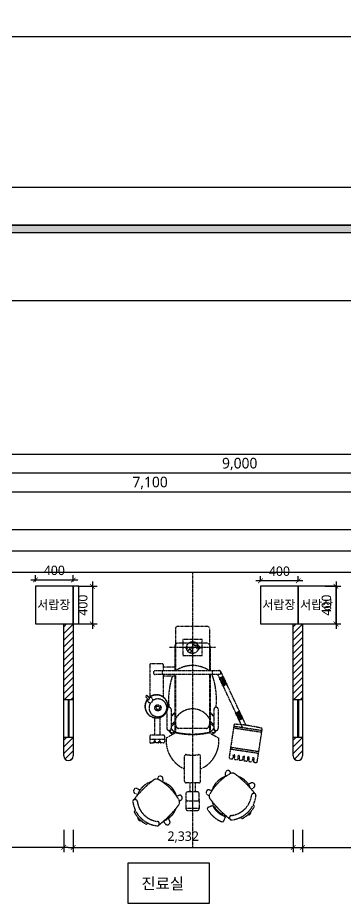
# Model space of a CAD drawing. Header units: metres. Extents: x 11578468 to 47831421, y -58341524 to -14256839.
# Drawn here: x 23881275 to 23884746, y -29106836 to -29097422 of the extents above; entities that cross this region are included whole.
import ezdxf
from ezdxf.enums import TextEntityAlignment as Align

# ---------------------------------------------------------------- set-up
doc = ezdxf.new("R2010")
doc.units = ezdxf.units.M
doc.header["$LTSCALE"] = 50
doc.header["$MEASUREMENT"] = 0
doc.linetypes.add('CENTERX2', pattern=[4, 2.5, -0.5, 0.5, -0.5])
doc.layers.get('0').update_dxf_attribs({"linetype": 'CONTINUOUS'})
doc.layers.get('DEFPOINTS').update_dxf_attribs({"linetype": 'CONTINUOUS'})
for name, color, linetype in [('0-ELC TEXT', 7, 'CONTINUOUS'), ('3.기호.계단선', 30, 'CONTINUOUS'), ('CURTWALL', 4, 'CONTINUOUS'), ('FORM(YOURNAME)-1', 1, 'CONTINUOUS'), ('FORM(YOURNAME)-11', 1, 'CONTINUOUS'), ('TEX', 7, 'CONTINUOUS'), ('wall', 3, 'CONTINUOUS'), ('WIN', 4, 'CONTINUOUS'), ('家具', 251, 'CONTINUOUS'), ('가구', 6, 'CONTINUOUS')]:
    doc.layers.add(name, color=color, linetype=linetype)
doc.layers.add('DIM', color=7, linetype='CONTINUOUS', lineweight=15)
doc.styles.add('HY 울릉도 L', font='malgun.ttf')
doc.styles.add('JT1', font='malgun.ttf')
doc.styles.add('N 맑은고딕', font='malgun.ttf')
doc.styles.add('YOURNAME', font='malgun.ttf')
doc.styles.add('맑은 고딕', font='malgun.ttf')
doc.dimstyles.new('JJ IN 45', dxfattribs={"dimscale": 45, "dimtxt": 2.5, "dimasz": 1, "dimexe": 1.25, "dimexo": 1.5, "dimtad": 1, "dimdec": 6, "dimlunit": 6, "dimtxsty": 'N 맑은고딕', "dimblk": 'ARCHTICK', "dimcen": 2.5, "dimclrd": 256, "dimclre": 256, "dimclrt": 256, "dimadec": 0, "dimazin": 0, "dimtfac": 1, "dimtdec": 6, "dimtix": 1, "dimtmove": 0, "dimatfit": 3, "dimldrblk": 'ARCHTICK', "dimfxl": 1, "dimarcsym": 0})
doc.dimstyles.new('사본 50', dxfattribs={"dimscale": 50, "dimtxt": 2, "dimasz": 1, "dimexe": 1, "dimexo": 1, "dimgap": 1, "dimtad": 1, "dimdec": 0, "dimrnd": 0.05, "dimdsep": 46, "dimlunit": 6, "dimtxsty": 'HY 울릉도 L', "dimblk": 'ARCHTICK', "dimcen": 2.5, "dimdle": 1, "dimclrd": 133, "dimclre": 133, "dimclrt": 30, "dimadec": 0, "dimazin": 0, "dimtfac": 1, "dimtdec": 0, "dimtix": 1, "dimtmove": 2, "dimatfit": 3, "dimldrblk": 'ARCHTICK', "dimfxl": 1, "dimlwd": -1, "dimlwe": -1, "dimarcsym": 0})

# ---------------------------------------------------------------- blocks, each defined once
blk = doc.blocks.new('*U358')
at = {"layer": 'WIN', "linetype": 'Continuous'}
blk.add_line((60, -25), (7040, -25), dxfattribs=at)
for points in [[(0, -250), (7100, -250), (7100, 200), (0, 200)], [(0, -250), (60, -250), (60, 200), (0, 200)], [(7100, -250), (7040, -250), (7040, 200), (7100, 200)]]:
    blk.add_lwpolyline(points, close=True, dxfattribs=at)
blk = doc.blocks.new('_ArchTick')
at = {"color": 0, "linetype": 'ByBlock', "const_width": 0.15}
blk.add_lwpolyline([(-0.5, -0.5), (0.5, 0.5)], dxfattribs=at)
blk = doc.blocks.new('*D400')
at = {"layer": 'DEFPOINTS', "color": 0, "transparency": 16777216}
for p in [(23743802, -29127857), (23736702, -29128057), (23743802, -29128057)]:
    blk.add_point(p, dxfattribs=at)
at = {"layer": 'DIM', "lineweight": -2, "transparency": 16777216}
for p, q in [((23736702, -29127989.5), (23736702, -29127800.8)), ((23736702, -29127857), (23743802, -29127857)), ((23743802, -29127989.5), (23743802, -29127800.8))]:
    blk.add_line(p, q, dxfattribs=at)
at = {"layer": 'DIM', "lineweight": -2, "transparency": 16777216, "xscale": 45, "yscale": 45, "zscale": 45, "rotation": 180}
blk.add_blockref('_ArchTick', (23736702, -29127857), dxfattribs=at)
at = {"layer": 'DIM', "lineweight": -2, "transparency": 16777216, "xscale": 45, "yscale": 45, "zscale": 45}
blk.add_blockref('_ArchTick', (23743802, -29127857), dxfattribs=at)
at = {"layer": 'DIM', "transparency": 16777216, "insert": (23740252, -29127761), "char_height": 112.5, "attachment_point": 5, "style": 'N 맑은고딕'}
blk.add_mtext('7,100', dxfattribs=at)
blk = doc.blocks.new('*D403')
at = {"layer": 'DEFPOINTS', "color": 0, "transparency": 16777216}
for p in [(23736702, -29127657), (23736702, -29128057), (23745702, -29128057)]:
    blk.add_point(p, dxfattribs=at)
at = {"layer": 'DIM', "lineweight": -2, "transparency": 16777216}
for p, q in [((23736702, -29127989.5), (23736702, -29127600.8)), ((23745702, -29127989.5), (23745702, -29127600.8)), ((23745702, -29127657), (23736702, -29127657))]:
    blk.add_line(p, q, dxfattribs=at)
at = {"layer": 'DIM', "lineweight": -2, "transparency": 16777216, "xscale": 45, "yscale": 45, "zscale": 45, "rotation": 180}
blk.add_blockref('_ArchTick', (23736702, -29127657), dxfattribs=at)
at = {"layer": 'DIM', "lineweight": -2, "transparency": 16777216, "xscale": 45, "yscale": 45, "zscale": 45}
blk.add_blockref('_ArchTick', (23745702, -29127657), dxfattribs=at)
at = {"layer": 'DIM', "transparency": 16777216, "insert": (23741202, -29127561.3), "char_height": 112.5, "attachment_point": 5, "style": 'N 맑은고딕'}
blk.add_mtext('9,000', dxfattribs=at)
blk = doc.blocks.new('*D406')
at = {"layer": 'DEFPOINTS', "color": 0, "transparency": 16777216}
for p in [(23745702, -29127457), (23728502, -29128057), (23745702, -29128057)]:
    blk.add_point(p, dxfattribs=at)
at = {"layer": 'DIM', "lineweight": -2, "transparency": 16777216}
for p, q in [((23728502, -29127989.5), (23728502, -29127400.8)), ((23745702, -29127989.5), (23745702, -29127400.8)), ((23728502, -29127457), (23745702, -29127457))]:
    blk.add_line(p, q, dxfattribs=at)
at = {"layer": 'DIM', "lineweight": -2, "transparency": 16777216, "xscale": 45, "yscale": 45, "zscale": 45, "rotation": 180}
blk.add_blockref('_ArchTick', (23728502, -29127457), dxfattribs=at)
at = {"layer": 'DIM', "lineweight": -2, "transparency": 16777216, "xscale": 45, "yscale": 45, "zscale": 45}
blk.add_blockref('_ArchTick', (23745702, -29127457), dxfattribs=at)
at = {"layer": 'DIM', "transparency": 16777216, "insert": (23737102, -29127361), "char_height": 112.5, "attachment_point": 5, "style": 'N 맑은고딕'}
blk.add_mtext('17,200', dxfattribs=at)
blk = doc.blocks.new('FORM-ELEVATION')
at = {"layer": 'FORM(YOURNAME)-11'}
h = blk.add_hatch(color=256, dxfattribs=at)
h.dxf.hatch_style = 1
h.paths.add_polyline_path([(-10309, 35708), (71691, 35708), (71691, 35508), (-10309, 35508)])
h.paths.add_polyline_path([(-10309, -21492), (71691, -21492), (71691, -21692), (-10309, -21692)])
at = {"layer": 'DEFPOINTS', "color": 158}
blk.add_lwpolyline([(-10309, -21692), (71691, -21692), (71691, 35708), (-10309, 35708)], close=True, dxfattribs=at)
at = {"layer": 'DEFPOINTS'}
blk.add_lwpolyline([(-8309, 33708), (61071, 33708), (61071, -19692), (-8309, -19692)], close=True, dxfattribs=at)
at = {"layer": 'FORM(YOURNAME)-11', "color": 250}
blk.add_lwpolyline([(-11309, -22692), (72691, -22692), (72691, 36708), (-11309, 36708)], close=True, dxfattribs=at)
at = {"layer": 'FORM(YOURNAME)-11'}
blk.add_lwpolyline([(-10309, 35708), (71691, 35708), (71691, 35508), (-10309, 35508)], close=True, dxfattribs=at)
at = {"layer": 'FORM(YOURNAME)-11', "color": 3, "style": 'YOURNAME'}
for tag, height, p in [('1', 451, (71041, -1219)), ('2', 451, (71041, -1863)), ('3', 451, (71041, -3150)), ('4', 451, (71041, -5081)), ('5', 515, (71041, -7398)), ('6', 515, (71041, -9650)), ('7', 515, (71041, -11903)), ('8', 515, (71041, -14155)), ('9', 515, (71041, -16408)), ('10', 515, (66791, -18596)), ('11', 515, (71041, -18660)), ('12', 515, (66791, -20848)), ('13', 515, (71041, -20848))]:
    blk.add_attdef(tag, text='', height=height, dxfattribs=at).set_placement(p, align=Align.MIDDLE_RIGHT)
blk = doc.blocks.new('*D1640')
at = {"layer": 'DEFPOINTS', "color": 0, "ltscale": 10, "transparency": 16777216}
for p in [(23884482.6, -29103452.3), (23884482.6, -29103852.3), (23884648.5, -29103852.3)]:
    blk.add_point(p, dxfattribs=at)
at = {"layer": 'wall', "color": 133, "ltscale": 10, "transparency": 16777216}
for p, q in [((23884648.5, -29103402.3), (23884648.5, -29103902.3)), ((23884532.6, -29103452.3), (23884698.5, -29103452.3)), ((23884532.6, -29103852.3), (23884698.5, -29103852.3))]:
    blk.add_line(p, q, dxfattribs=at)
at = {"layer": 'wall', "color": 133, "ltscale": 10, "transparency": 16777216, "xscale": 50, "yscale": 50, "zscale": 50}
for p, rotation in [((23884648.5, -29103452.3), 90), ((23884648.5, -29103852.3), 270)]:
    blk.add_blockref('_ArchTick', p, dxfattribs=dict(at, rotation=rotation))
at = {"layer": 'wall', "color": 30, "ltscale": 10, "transparency": 16777216, "insert": (23884546.8, -29103652.3), "char_height": 100, "attachment_point": 5, "rotation": 90, "style": 'HY 울릉도 L'}
blk.add_mtext('400', dxfattribs=at)
blk = doc.blocks.new('*D1641')
at = {"layer": 'DEFPOINTS', "color": 0, "ltscale": 10, "transparency": 16777216}
for p in [(23883848.5, -29103394.7), (23883848.5, -29103452.3), (23884248.5, -29103452.3)]:
    blk.add_point(p, dxfattribs=at)
at = {"layer": 'wall', "color": 133, "ltscale": 10, "transparency": 16777216}
for p, q in [((23884298.5, -29103394.7), (23883798.5, -29103394.7)), ((23883848.5, -29103402.3), (23883848.5, -29103344.7)), ((23884248.5, -29103402.3), (23884248.5, -29103344.7))]:
    blk.add_line(p, q, dxfattribs=at)
at = {"layer": 'wall', "color": 133, "ltscale": 10, "transparency": 16777216, "xscale": 50, "yscale": 50, "zscale": 50, "rotation": 180}
blk.add_blockref('_ArchTick', (23883848.5, -29103394.7), dxfattribs=at)
at = {"layer": 'wall', "color": 133, "ltscale": 10, "transparency": 16777216, "xscale": 50, "yscale": 50, "zscale": 50}
blk.add_blockref('_ArchTick', (23884248.5, -29103394.7), dxfattribs=at)
at = {"layer": 'wall', "color": 30, "ltscale": 10, "transparency": 16777216, "insert": (23884048.5, -29103293.1), "char_height": 100, "attachment_point": 5, "style": 'HY 울릉도 L'}
blk.add_mtext('400', dxfattribs=at)
blk = doc.blocks.new('*D1642')
at = {"layer": 'DEFPOINTS', "color": 0, "ltscale": 10, "transparency": 16777216}
for p in [(23881862.7, -29103452.3), (23881862.7, -29103852.3), (23882066.1, -29103852.3)]:
    blk.add_point(p, dxfattribs=at)
at = {"layer": 'wall', "color": 133, "ltscale": 10, "transparency": 16777216}
for p, q in [((23882066.1, -29103402.3), (23882066.1, -29103902.3)), ((23881912.7, -29103452.3), (23882116.1, -29103452.3)), ((23881912.7, -29103852.3), (23882116.1, -29103852.3))]:
    blk.add_line(p, q, dxfattribs=at)
at = {"layer": 'wall', "color": 133, "ltscale": 10, "transparency": 16777216, "xscale": 50, "yscale": 50, "zscale": 50}
for p, rotation in [((23882066.1, -29103452.3), 90), ((23882066.1, -29103852.3), 270)]:
    blk.add_blockref('_ArchTick', p, dxfattribs=dict(at, rotation=rotation))
at = {"layer": 'wall', "color": 30, "ltscale": 10, "transparency": 16777216, "insert": (23881964.5, -29103652.3), "char_height": 100, "attachment_point": 5, "rotation": 90, "style": 'HY 울릉도 L'}
blk.add_mtext('400', dxfattribs=at)
blk = doc.blocks.new('*D1643')
at = {"layer": 'DEFPOINTS', "color": 0, "ltscale": 10, "transparency": 16777216}
for p in [(23881462.7, -29103385.8), (23881462.7, -29103452.3), (23881862.7, -29103452.3)]:
    blk.add_point(p, dxfattribs=at)
at = {"layer": 'wall', "color": 133, "ltscale": 10, "transparency": 16777216}
for p, q in [((23881912.7, -29103385.8), (23881412.7, -29103385.8)), ((23881462.7, -29103402.3), (23881462.7, -29103335.8)), ((23881862.7, -29103402.3), (23881862.7, -29103335.8))]:
    blk.add_line(p, q, dxfattribs=at)
at = {"layer": 'wall', "color": 133, "ltscale": 10, "transparency": 16777216, "xscale": 50, "yscale": 50, "zscale": 50, "rotation": 180}
blk.add_blockref('_ArchTick', (23881462.7, -29103385.8), dxfattribs=at)
at = {"layer": 'wall', "color": 133, "ltscale": 10, "transparency": 16777216, "xscale": 50, "yscale": 50, "zscale": 50}
blk.add_blockref('_ArchTick', (23881862.7, -29103385.8), dxfattribs=at)
at = {"layer": 'wall', "color": 30, "ltscale": 10, "transparency": 16777216, "insert": (23881662.7, -29103284.1), "char_height": 100, "attachment_point": 5, "style": 'HY 울릉도 L'}
blk.add_mtext('400', dxfattribs=at)
blk = doc.blocks.new('rtyutut')
at = {"layer": '家具', "linetype": 'CENTERX2', "ltscale": 0.01}
for p, q in [((425185.6, -946947.7), (425230.6, -946649.4)), ((425560, -946699), (425210.5, -946646.3)), ((425204.2, -946950.5), (425249.2, -946652.2)), ((425409.3, -946981.4), (425454.3, -946683.1)), ((425428, -946984.2), (425472.9, -946685.9)), ((425536.5, -946736), (425558.3, -946739.3)), ((425536.5, -946736), (425540.2, -946736.5)), ((425569.1, -946731.4), (425571.6, -946714.4)), ((425839.5, -946739.3), (425851.3, -946762.1)), ((425901.3, -946730.7), (425900.9, -946740.2)), ((426021.3, -946742.2), (426030.4, -946733.1)), ((425177.3, -946818.5), (424609, -947083.5)), ((425521.1, -946838.6), (425524.7, -946839.1)), ((425521.1, -946838.6), (425542.9, -946841.9)), ((425526.7, -946801.3), (425530.3, -946801.8)), ((425526.7, -946801.3), (425548.5, -946804.6)), ((425528.8, -946787.3), (425532.4, -946787.8)), ((425528.8, -946787.3), (425550.6, -946790.6)), ((425534.4, -946750), (425556.2, -946753.3)), ((425534.4, -946750), (425538, -946750.5)), ((425553.6, -946833.9), (425556.4, -946815.3)), ((425561.3, -946782.7), (425564.2, -946764)), ((425789.2, -946765.2), (425803, -946792)), ((425195.2, -946857), (424636.8, -947117.4)), ((425046, -946931.8), (425024, -946884.8)), ((425054.5, -946927.8), (425032.6, -946880.8)), ((425063.1, -946923.8), (425041.1, -946876.8)), ((425071.6, -946919.8), (425049.7, -946872.8)), ((425080.1, -946915.8), (425058.2, -946868.8)), ((425088.7, -946911.9), (425066.8, -946864.9)), ((425097.2, -946907.9), (425075.3, -946860.9)), ((425105.8, -946903.9), (425083.9, -946856.9)), ((425114.3, -946899.9), (425092.4, -946852.9)), ((425122.9, -946895.9), (425101, -946848.9)), ((425511.3, -946903.8), (425514.9, -946904.4)), ((425511.3, -946903.8), (425533, -946907.1)), ((425513.4, -946889.8), (425517, -946890.4)), ((425513.4, -946889.8), (425535.1, -946893.1)), ((425519, -946852.5), (425522.6, -946853.1)), ((425519, -946852.5), (425540.8, -946855.8)), ((425538.1, -946936.5), (425541, -946917.9)), ((425545.9, -946885.2), (425548.7, -946866.6)), ((426153.5, -946876.7), (426162.7, -946867.5)), ((424744.7, -947072.3), (424722.8, -947025.3)), ((424753.3, -947068.3), (424731.4, -947021.3)), ((424761.8, -947064.3), (424739.9, -947017.3)), ((425165.6, -946944.7), (425515, -946997.4)), ((425503.5, -946955.1), (425507.1, -946955.6)), ((425503.5, -946955.1), (425525.3, -946958.4)), ((425505.6, -946941.1), (425509.2, -946941.7)), ((425505.6, -946941.1), (425527.4, -946944.4)), ((425530.8, -946985.1), (425533.2, -946969.1)), ((425687.3, -946980.6), (425680.2, -946981.7)), ((426162.6, -946992.1), (426153.2, -946992.5)), ((424599.1, -947102.7), (424599.1, -947781.6)), ((424636.8, -947102.7), (424636.8, -947781.6)), ((424676.4, -947104.1), (424654.4, -947057.1)), ((424684.9, -947100.1), (424663, -947053.1)), ((424693.5, -947096.2), (424671.5, -947049.2)), ((424702, -947092.2), (424680.1, -947045.2)), ((424710.5, -947088.2), (424688.6, -947041.2)), ((424719.1, -947084.2), (424697.2, -947037.2)), ((424727.6, -947080.2), (424705.7, -947033.2)), ((424736.2, -947076.2), (424714.3, -947029.2)), ((425009.3, -947112.2), (425207.3, -947112.2)), ((425254.1, -947208.8), (425313.1, -947106.6)), ((425719, -947032.7), (425689.3, -947037.6)), ((426114.5, -947096.5), (426106, -947092.2)), ((426126.3, -947076.7), (426111.5, -947061.9)), ((426138.8, -947049.1), (426129.6, -947040)), ((426139.9, -947045.9), (426131.2, -947041.5)), ((426152.5, -947040.6), (426195.9, -947059.2)), ((424146.5, -947206.5), (424314.2, -947206.5)), ((424314.2, -947206.5), (424599.1, -947206.5)), ((424344.5, -947197), (424599.1, -947197)), ((424352.1, -947142), (424352.1, -947629.2)), ((424599.1, -947178.2), (424636.8, -947178.2)), ((424636.8, -947197), (425251.3, -947197)), ((424636.8, -947206.5), (425104.7, -947206.5)), ((425009.3, -947159.3), (425207.3, -947159.3)), ((425040.4, -947197), (425078.1, -947159.3)), ((425047.1, -947197), (425084.8, -947159.3)), ((425104.7, -947206.5), (425248.7, -947206.5)), ((425134.7, -947197), (425172.4, -947159.3)), ((425153.6, -947197), (425191.3, -947159.3)), ((425861.5, -947208.2), (425866, -947178.4)), ((425917.4, -947216.8), (425918.8, -947207.6)), ((426031.6, -947180.5), (426050.3, -947223.9)), ((424127.7, -947225.3), (424127.7, -947545.9)), ((424436.9, -947281.9), (424267.2, -947281.9)), ((424267.2, -947281.9), (424267.2, -947489.3)), ((424304.9, -947230.5), (424304.9, -947541)), ((424352.1, -947291.3), (424352.1, -947480)), ((424436.9, -947489.3), (424436.9, -947281.9)), ((425210.1, -947240.1), (425210.1, -947531.3)), ((425768.8, -947300.8), (425505.5, -947300.8)), ((423552.1, -947385.6), (426478.9, -947385.6)), ((424257.7, -947385.6), (424446.4, -947385.6)), ((425502.3, -947385.6), (426059.5, -947385.6)), ((425787.6, -947319.6), (425787.6, -947451.6)), ((425787.6, -947357.3), (425883.3, -947357.3)), ((425883.3, -947333.8), (425883.3, -947437.5)), ((425958.7, -947314.9), (425902.1, -947314.9)), ((425958.7, -947314.9), (426060.6, -947314.9)), ((425977.6, -947437.5), (425977.6, -947333.8)), ((426060.6, -947314.9), (426060.6, -947456.3)), ((426079.5, -947437.5), (426079.5, -947333.8)), ((424267.2, -947489.3), (424436.9, -947489.3)), ((425768.8, -947470.5), (425505.5, -947470.5)), ((425787.6, -947413.9), (425883.3, -947413.9)), ((425902.1, -947456.3), (425958.7, -947456.3)), ((425958.7, -947456.3), (426060.6, -947456.3)), ((424146.5, -947564.8), (424312, -947564.8)), ((424312, -947564.8), (424599.1, -947564.8)), ((424336.5, -947574.2), (424599.1, -947574.2)), ((424561.4, -947574.2), (424561.4, -947696.8)), ((424636.8, -947564.8), (425104.7, -947564.8)), ((424636.8, -947574.2), (425251.3, -947574.2)), ((424655.7, -947574.2), (424655.7, -947696.8)), ((425040.4, -947574.2), (425078.1, -947611.9)), ((425047.1, -947574.2), (425084.8, -947611.9)), ((425104.7, -947564.8), (425248.7, -947564.8)), ((425134.7, -947574.2), (425172.4, -947611.9)), ((425153.6, -947574.2), (425191.3, -947611.9)), ((425254.1, -947562.4), (425313.1, -947664.6)), ((425923.3, -947556.9), (425918.5, -947527.1)), ((425975.5, -947525.2), (425974.3, -947518)), ((425009.3, -947611.9), (425207.3, -947611.9)), ((425033.4, -947659.1), (425207.3, -947659.1)), ((425290.7, -947683.4), (425354.6, -947683.2)), ((425326.3, -947683.3), (425326.8, -947838.6)), ((426190.8, -947627.1), (426164, -947640.9)), ((426216.7, -947677.4), (426191.5, -947690.4)), ((424523.7, -947706.2), (424523.7, -947828.8)), ((424533.1, -947696.8), (424599.1, -947696.8)), ((424599.1, -947706.2), (424636.8, -947706.2)), ((424636.8, -947696.8), (424876.2, -947696.8)), ((425093.8, -947732.8), (425281.3, -947732.8)), ((425281.3, -947692.9), (425281.3, -947829.3)), ((425358.6, -947728.5), (425362.3, -947728.4)), ((425358.7, -947742.6), (425362.3, -947742.6)), ((425358.8, -947779), (425362.4, -947779)), ((425364, -947692.6), (425364.1, -947726.5)), ((425364.2, -947744.5), (425364.3, -947777.1)), ((425739.3, -947755.3), (425748.4, -947756.7)), ((425747.9, -947699.3), (425777.6, -947703.9)), ((426225.3, -947739.1), (426215.9, -947738.8)), ((424533.1, -947838.2), (424876.2, -947838.2)), ((424885.1, -947844), (424865.1, -947864)), ((424899.8, -947858.7), (424879.7, -947878.7)), ((425096.9, -947789.4), (425281.3, -947789.4)), ((425290.8, -947838.8), (425355.1, -947838.4)), ((425358.8, -947793.1), (425362.5, -947793.1)), ((425364.4, -947795), (425364.5, -947828.9)), ((426213.9, -947859.2), (426222.9, -947868.2)), ((425848.4, -947969.5), (425862.2, -947942.7)), ((425898.7, -947995.4), (425912.5, -947968.6)), ((425964, -948000.5), (425963.6, -947991)), ((426079.4, -947991.4), (426088.5, -948000.6))]:
    blk.add_line(p, q, dxfattribs=at)
for centre, radius in [((424352.1, -947324.3), 17.2), ((424352.1, -947385.6), 62.9), ((424314.3, -947354.5), 17.2), ((424352.1, -947385.6), 10.8), ((424389.8, -947416.7), 17.2), ((424352.1, -947446.9), 10.8), ((424991.3, -947752.5), 33), ((424991.3, -947752.5), 18.9)]:
    blk.add_circle(centre, radius, dxfattribs=at)
for centre, radius, start, end in [((426584.6, -947006.1), 1420.4, 165.32787, 177.52206), ((425529.3, -946742.1), 9.43, 39.98277, 302.80201), ((425559.8, -946730), 9.43, 261.38458, 351.42497), ((425557.6, -946712.9), 14.1, 354.07747, 79.98935), ((426595.6, -947616.8), 1130.8, 127.74452, 142.89408), ((425814.4, -946752.3), 28.3, 27.26154, 207.26154), ((425919.7, -946741), 18.9, 177.64231, 263.54627), ((425920.1, -946731.5), 18.9, 83.68774, 177.64231), ((425890.1, -947003.3), 292.3, 6.31226, 83.68774), ((426037, -946739.8), 9.43, 60.84732, 135), ((425890.1, -947003.3), 311.2, 28.17646, 60.84732), ((425513.9, -946844.6), 9.43, 39.98277, 302.80201), ((425521.6, -946793.3), 9.43, 39.98277, 302.80201), ((425544.3, -946832.5), 9.43, 261.38458, 351.42497), ((425547.1, -946813.9), 9.43, 351.42497, 81.38458), ((425552, -946781.3), 9.43, 261.38458, 351.42497), ((425554.8, -946762.6), 9.43, 351.42497, 81.38458), ((425926.7, -946970.2), 216.9, 112.58069, 160.91759), ((425890.1, -947003.3), 245.2, 6.45373, 83.54627), ((426099.2, -946796), 28.3, 348.68025, 100.79535), ((425506.2, -946895.9), 9.43, 39.98277, 302.80201), ((425531.6, -946916.4), 9.43, 351.42497, 81.38458), ((425536.6, -946883.8), 9.43, 261.38457, 351.42497), ((425539.4, -946865.2), 9.43, 351.42497, 81.38458), ((426156, -946860.8), 9.43, 315, 28.17646), ((425498.4, -946947.2), 9.43, 39.98277, 302.80201), ((425516.8, -946983.3), 14.1, 262.86059, 352.86026), ((425523.9, -946967.7), 9.43, 351.42497, 81.38459), ((425528.8, -946935.1), 9.43, 261.38459, 351.42497), ((425684.7, -947009.6), 28.3, 99.26154, 279.26154), ((425731.4, -946963.1), 47.1, 142.89408, 208.79759), ((426173, -946720.4), 551, 208.79759, 241.20241), ((425276.5, -946297.7), 1130.8, 307.10592, 322.25548), ((426152.4, -946973.6), 18.9, 186.45373, 272.35769), ((426161.8, -946973.2), 18.9, 272.35769, 6.31226), ((424618, -947102.7), 21.2, 115, 207.26604), ((424618, -947102.7), 18.9, 90, 180), ((424618, -947102.7), 18.9, 0, 90), ((425009.3, -947135.8), 23.6, 90, 270), ((425207.3, -947135.8), 23.6, 270, 90), ((425340, -947434), 328.4, 23.9286, 94.69154), ((425926.7, -946970.2), 216.9, 196.72134, 254.08434), ((425926.7, -946970.2), 216.9, 285.58412, 332.67832), ((425926.7, -946970.2), 226.3, 298.81205, 340.41104), ((425926.7, -946970.2), 292.3, 297.89306, 339.79002), ((426148.8, -947049.2), 9.43, 66.68894, 160.41104), ((426192.1, -947067.9), 9.43, 339.79002, 66.68894), ((424146.5, -947225.3), 18.9, 90.00103, 179.99742), ((424345.2, -947237.9), 40.9, 89.0396, 169.48323), ((424854.5, -947385.6), 311.9, 144.94886, 215.05114), ((424904.7, -947924.9), 793.3, 84.13608, 109.73261), ((425210.1, -947385.6), 207.4, 120.27264, 239.72736), ((425169.9, -947247.4), 40.9, 10.31103, 90.9604), ((425177.1, -947220.7), 68.4, 21.36345, 63.76639), ((425229.9, -947149.5), 6.22, 215.42758, 85.87159), ((425203.1, -947195.6), 68.4, 12.06886, 66.20147), ((425207, -947163.4), 46.8, 316.21643, 21.42814), ((424487.5, -947385.6), 782, 346.75102, 13.23887), ((424487.5, -947385.6), 786.7, 346.12555, 13.86437), ((425889.4, -947212.5), 28.3, 171.26154, 351.26154), ((425930.3, -947161.9), 47.1, 241.20241, 307.10592), ((426040.3, -947176.7), 9.43, 118.81205, 203.31106), ((425505.5, -947319.6), 18.9, 90, 180), ((425768.8, -947319.6), 18.9, 0, 90), ((426059, -947220.2), 9.43, 203.31106, 297.89306), ((424352.1, -947385.6), 31.5, 90, 180), ((424352.1, -947385.6), 31.5, 270, 0), ((425106.4, -947385.6), 386.6, 349.77841, 10.22159), ((425902.1, -947333.8), 18.9, 90, 180), ((425958.7, -947333.8), 18.9, 0, 90), ((426060.6, -947333.8), 18.9, 0, 90), ((425340, -947337.3), 328.4, 265.30846, 336.0714), ((425505.5, -947451.6), 18.9, 180, 270), ((425768.8, -947451.6), 18.9, 270, 0), ((425902.1, -947437.5), 18.9, 180, 270), ((425946.4, -947522.6), 28.3, 9.26154, 189.26154), ((425958.7, -947437.5), 18.9, 270, 0), ((426060.6, -947437.5), 18.9, 270, 0), ((424146.5, -947545.9), 18.9, 179.99742, 270.00099), ((424340.9, -947538.4), 36.1, 184.11959, 262.95924), ((425169.9, -947523.9), 40.9, 269.0396, 349.58675), ((425177.1, -947550.6), 68.4, 296.23361, 338.63655), ((425203.1, -947575.6), 68.4, 293.79853, 347.92902), ((425207, -947607.8), 46.8, 338.57186, 43.78357), ((426235.7, -948010.9), 551, 118.79759, 151.20241), ((425985.9, -947764.5), 216.9, 106.72134, 164.08434), ((425993, -947569.3), 47.1, 52.89408, 118.79759), ((425339.2, -948433.5), 1130.8, 37.74452, 52.89408), ((425985.9, -947764.5), 216.9, 21.02795, 70.91759), ((424904.7, -946846.4), 793.3, 251.7081, 275.86392), ((424976.3, -947767.5), 122.6, 229.85807, 220.15026), ((424976.3, -947767.5), 120.7, 231.74102, 218.25652), ((424991.3, -947752.5), 94.3, 234.52319, 215.47479), ((425009.3, -947635.5), 23.6, 90, 205.05762), ((425207.3, -947635.5), 23.6, 270, 90), ((425229.9, -947621.8), 6.22, 274.12841, 144.57242), ((425290.7, -947692.9), 9.43, 90.20822, 180), ((425354.6, -947692.6), 9.43, 0.20506, 90.20506), ((426203.8, -947652.2), 28.3, 297.26154, 117.26154), ((424533.1, -947706.2), 9.43, 90, 180), ((425352.4, -947735.5), 9.43, 48.79544, 311.61468), ((425352.6, -947786.1), 9.43, 48.79544, 311.61468), ((425362.3, -947726.6), 1.89, 270.20506, 0.20506), ((425362.3, -947744.5), 1.89, 0.20506, 90.20506), ((425362.4, -947777.1), 1.89, 270.20506, 0.20506), ((425743.6, -947727.3), 28.3, 81.26154, 261.26154), ((425794.1, -947768.1), 47.1, 151.20241, 217.10592), ((425952.7, -947727.9), 245.2, 276.45373, 353.54627), ((425952.7, -947727.9), 292.3, 276.31226, 353.68774), ((426215.1, -947757.6), 18.9, 87.64231, 173.54627), ((426224.5, -947758), 18.9, 353.68774, 87.64231), ((424533.1, -947828.8), 9.43, 180, 270), ((424618, -947781.6), 18.9, 180, 270), ((424618, -947781.6), 18.9, 270, 0), ((424872.4, -947871.4), 10.4, 135, 315), ((424908.8, -947834.9), 28.3, 246.53399, 203.51361), ((424892.4, -947851.4), 10.4, 315, 135), ((425290.7, -947829.3), 9.43, 180, 270.30046), ((425355.1, -947829), 9.43, 270.30362, 0.30362), ((425362.5, -947795), 1.89, 0.20506, 90.20506), ((426658.3, -947114.4), 1130.8, 217.10592, 232.25548), ((425985.9, -947764.5), 216.9, 195.58412, 252.4806), ((426216.2, -947874.9), 9.43, 330.84732, 45), ((425952.7, -947727.9), 311.2, 298.17646, 330.84732), ((426160, -947937.1), 28.3, 258.68025, 10.79535), ((425873.6, -947982.5), 28.3, 152.73846, 332.73846), ((425982.4, -947990.3), 18.9, 96.45373, 182.35769), ((425982.8, -947999.7), 18.9, 182.35769, 276.31226), ((426095.2, -947993.9), 9.43, 225, 298.17646)]:
    blk.add_arc(centre, radius, start, end, dxfattribs=at)
blk = doc.blocks.new('*D1663')
at = {"layer": 'DEFPOINTS', "color": 0, "ltscale": 10, "transparency": 16777216}
for p in [(23879430.7, -29105986.3), (23881762.7, -29105986.3), (23879430.7, -29106222)]:
    blk.add_point(p, dxfattribs=at)
at = {"layer": 'wall', "color": 133, "ltscale": 10, "transparency": 16777216}
for p, q in [((23879430.7, -29106036.3), (23879430.7, -29106272)), ((23881762.7, -29106036.3), (23881762.7, -29106272)), ((23881812.7, -29106222), (23879380.7, -29106222))]:
    blk.add_line(p, q, dxfattribs=at)
at = {"layer": 'wall', "color": 133, "ltscale": 10, "transparency": 16777216, "xscale": 50, "yscale": 50, "zscale": 50, "rotation": 180}
blk.add_blockref('_ArchTick', (23879430.7, -29106222), dxfattribs=at)
at = {"layer": 'wall', "color": 133, "ltscale": 10, "transparency": 16777216, "xscale": 50, "yscale": 50, "zscale": 50}
blk.add_blockref('_ArchTick', (23881762.7, -29106222), dxfattribs=at)
at = {"layer": 'wall', "color": 30, "ltscale": 10, "transparency": 16777216, "insert": (23880596.7, -29106111.9), "char_height": 100, "attachment_point": 5, "style": 'HY 울릉도 L'}
blk.add_mtext('2,332', dxfattribs=at)
blk = doc.blocks.new('*D1664')
at = {"layer": 'DEFPOINTS', "color": 0, "ltscale": 10, "transparency": 16777216}
for p in [(23881862.7, -29105986.3), (23884194.7, -29105986.3), (23884194.7, -29106222)]:
    blk.add_point(p, dxfattribs=at)
at = {"layer": 'wall', "color": 133, "ltscale": 10, "transparency": 16777216}
for p, q in [((23881862.7, -29106036.3), (23881862.7, -29106272)), ((23884194.7, -29106036.3), (23884194.7, -29106272)), ((23881812.7, -29106222), (23884244.7, -29106222))]:
    blk.add_line(p, q, dxfattribs=at)
at = {"layer": 'wall', "color": 133, "ltscale": 10, "transparency": 16777216, "xscale": 50, "yscale": 50, "zscale": 50, "rotation": 180}
blk.add_blockref('_ArchTick', (23881862.7, -29106222), dxfattribs=at)
at = {"layer": 'wall', "color": 133, "ltscale": 10, "transparency": 16777216, "xscale": 50, "yscale": 50, "zscale": 50}
blk.add_blockref('_ArchTick', (23884194.7, -29106222), dxfattribs=at)
at = {"layer": 'wall', "color": 30, "ltscale": 10, "transparency": 16777216, "insert": (23883028.7, -29106111.9), "char_height": 100, "attachment_point": 5, "style": 'HY 울릉도 L'}
blk.add_mtext('2,332', dxfattribs=at)
blk = doc.blocks.new('*D1665')
at = {"layer": 'DEFPOINTS', "color": 0, "ltscale": 10, "transparency": 16777216}
for p in [(23884294.7, -29105986.3), (23886627.7, -29105986.3), (23886627.7, -29106222)]:
    blk.add_point(p, dxfattribs=at)
at = {"layer": 'wall', "color": 133, "ltscale": 10, "transparency": 16777216}
for p, q in [((23884294.7, -29106036.3), (23884294.7, -29106272)), ((23886627.7, -29106036.3), (23886627.7, -29106272)), ((23884244.7, -29106222), (23886677.7, -29106222))]:
    blk.add_line(p, q, dxfattribs=at)
at = {"layer": 'wall', "color": 133, "ltscale": 10, "transparency": 16777216, "xscale": 50, "yscale": 50, "zscale": 50, "rotation": 180}
blk.add_blockref('_ArchTick', (23884294.7, -29106222), dxfattribs=at)
at = {"layer": 'wall', "color": 133, "ltscale": 10, "transparency": 16777216, "xscale": 50, "yscale": 50, "zscale": 50}
blk.add_blockref('_ArchTick', (23886627.7, -29106222), dxfattribs=at)
at = {"layer": 'wall', "color": 30, "ltscale": 10, "transparency": 16777216, "insert": (23885461.2, -29106111.9), "char_height": 100, "attachment_point": 5, "style": 'HY 울릉도 L'}
blk.add_mtext('2,333', dxfattribs=at)
blk = doc.blocks.new('sdagdgds')
at = {"layer": 'WIN', "linetype": 'Continuous'}
blk.add_blockref('*U358', (23736702, -29128457), dxfattribs=at)
at = {"layer": 'DIM'}
for base, p1, p2, picture, middle in [((23745702, -29127457), (23728502, -29128057), (23745702, -29128057), '*D406', (23737102, -29127361.0081521794)), ((23736702, -29127657), (23745702, -29128057), (23736702, -29128057), '*D403', (23741202, -29127561.3138586991)), ((23743802, -29127857), (23736702, -29128057), (23743802, -29128057), '*D400', (23740252, -29127761.0081521794))]:
    dim = blk.add_linear_dim(base=base, p1=p1, p2=p2, dimstyle='JJ IN 45', dxfattribs=at)
    dim.commit()
    dim.dimension.update_dxf_attribs({"geometry": picture, "text_midpoint": middle})

msp = doc.modelspace()

# ---------------------------------------------------------------- hatches: boundary and pattern name
at = {"layer": 'wall', "ltscale": 10}
h = msp.add_hatch(dxfattribs=at)
h.set_pattern_fill('_USER', color=256, scale=50, angle=45, pattern_type=0)
h.set_pattern_definition([(45, (13, 0), (-35.35533906, 35.35533906), [])])
h.paths.add_polyline_path([(23881862.7, -29103852.3), (23881762.7, -29103852.3), (23881762.7, -29104652.3), (23881862.7, -29104652.3)])
h.paths.add_polyline_path([(23881862.7, -29105052.1), (23881762.7, -29105052.1), (23881762.7, -29105252.1, 1), (23881862.7, -29105252.1)])
h = msp.add_hatch(dxfattribs=at)
h.set_pattern_fill('_USER', color=256, scale=50, angle=45, pattern_type=0)
h.set_pattern_definition([(45, (2445, 0), (-35.35533906, 35.35533906), [])])
h.paths.add_polyline_path([(23884294.7, -29103852.3), (23884194.7, -29103852.3), (23884194.7, -29104652.3), (23884294.7, -29104652.3)])
h.paths.add_polyline_path([(23884294.7, -29105052.1), (23884194.7, -29105052.1), (23884194.7, -29105252.1, 1), (23884294.7, -29105252.1)])

# ---------------------------------------------------------------- linework, layer by layer
at = {"layer": 'CURTWALL'}
for p, q in [((23881807.7, -29104652.3), (23881807.7, -29105052.1)), ((23881817.7, -29104652.3), (23881817.7, -29105052.1)), ((23884239.7, -29104652.3), (23884239.7, -29105052.1)), ((23884249.7, -29104652.3), (23884249.7, -29105052.1))]:
    msp.add_line(p, q, dxfattribs=at)
at = {"layer": 'TEX'}
msp.add_lwpolyline([(23883309.1, -29106388.4), (23882442.1, -29106388.4), (23882442.1, -29106812.9), (23883309.1, -29106812.9)], close=True, dxfattribs=at)
at = {"layer": 'wall', "ltscale": 10}
for p, q in [((23881762.7, -29104652.3), (23881862.7, -29104652.3)), ((23884194.7, -29104652.3), (23884294.7, -29104652.3)), ((23881762.7, -29105052.1), (23881862.7, -29105052.1)), ((23884194.7, -29105052.1), (23884294.7, -29105052.1))]:
    msp.add_line(p, q, dxfattribs=at)
for points in [[(23881762.7, -29105252.1), (23881762.7, -29103852.3), (23881862.7, -29103852.3), (23881862.7, -29105252.1)], [(23884194.7, -29105252.1), (23884194.7, -29103852.3), (23884294.7, -29103852.3), (23884294.7, -29105252.1)]]:
    msp.add_lwpolyline(points, dxfattribs=at)
for centre in [(23881812.7, -29105252.1), (23884244.7, -29105252.1)]:
    msp.add_arc(centre, 50, 180, 360, dxfattribs=at)
at = {"layer": '가구', "ltscale": 10}
for points in [[(23881462.7, -29103852.3), (23881862.7, -29103852.3), (23881862.7, -29103452.3), (23881462.7, -29103452.3)], [(23881922.7, -29103452.3), (23881862.7, -29103452.3), (23881862.7, -29103852.3), (23881922.7, -29103852.3)], [(23883848.5, -29103852.3), (23884248.5, -29103852.3), (23884248.5, -29103452.3), (23883848.5, -29103452.3)], [(23884248.5, -29103852.3), (23884648.5, -29103852.3), (23884648.5, -29103452.3), (23884248.5, -29103452.3)]]:
    msp.add_lwpolyline(points, close=True, dxfattribs=at)

# ---------------------------------------------------------------- block references
at = {"layer": '3.기호.계단선'}
msp.add_blockref('sdagdgds', (142425.7, 25404.7), dxfattribs=at)
at = {"layer": 'FORM(YOURNAME)-1', "xscale": 0.4, "yscale": 0.4, "zscale": 0.4}
for p in [(23867053.2, -29088545.2), (23867053.2, -29113905.2)]:
    msp.add_blockref('FORM-ELEVATION', p, dxfattribs=at)
at = {"layer": '家具', "color": 251, "true_color": 0x636466, "rotation": 270.0103326021868}
msp.add_blockref('rtyutut', (24830436.4, -28679579.4), dxfattribs=at)

# ---------------------------------------------------------------- texts
at = {"layer": '0-ELC TEXT', "style": '맑은 고딕'}
for p in [(23881657.5, -29103648.8), (23884043.3, -29103648.8), (23884443.3, -29103648.8)]:
    msp.add_text('서랍장', height=93.33, rotation=360, dxfattribs=at).set_placement(p, align=Align.MIDDLE_CENTER)
at = {"layer": 'TEX', "style": 'JT1'}
msp.add_text('진료실', height=120, dxfattribs=at).set_placement((23882586.4, -29106665.9))

# ---------------------------------------------------------------- dimensions: what is measured, and where the dimension line sits
at = {"layer": 'wall', "ltscale": 10}
for base, p1, p2, picture, middle in [((23881462.7, -29103385.8), (23881862.7, -29103452.3), (23881462.7, -29103452.3), '*D1643', (23881662.7, -29103284.1)), ((23883848.5, -29103394.7), (23884248.5, -29103452.3), (23883848.5, -29103452.3), '*D1641', (23884048.5, -29103293.1)), ((23879430.7, -29106222), (23881762.7, -29105986.3), (23879430.7, -29105986.3), '*D1663', (23880596.7, -29106111.9)), ((23884194.7, -29106222), (23881862.7, -29105986.3), (23884194.7, -29105986.3), '*D1664', (23883028.7, -29106111.9)), ((23886627.7, -29106222), (23884294.7, -29105986.3), (23886627.7, -29105986.3), '*D1665', (23885461.2, -29106111.9))]:
    dim = msp.add_linear_dim(base=base, p1=p1, p2=p2, dimstyle='사본 50', dxfattribs=at)
    dim.commit()
    dim.dimension.update_dxf_attribs({"geometry": picture, "text_midpoint": middle})
for base, p1, p2, picture, middle in [((23882066.1, -29103852.3), (23881862.7, -29103452.3), (23881862.7, -29103852.3), '*D1642', (23881964.5, -29103652.3)), ((23884648.5, -29103852.3), (23884482.6, -29103452.3), (23884482.6, -29103852.3), '*D1640', (23884546.8, -29103652.3))]:
    dim = msp.add_linear_dim(base=base, p1=p1, p2=p2, angle=90, dimstyle='사본 50', dxfattribs=at)
    dim.commit()
    dim.dimension.update_dxf_attribs({"geometry": picture, "text_midpoint": middle})

doc.saveas('drawing.dxf')
